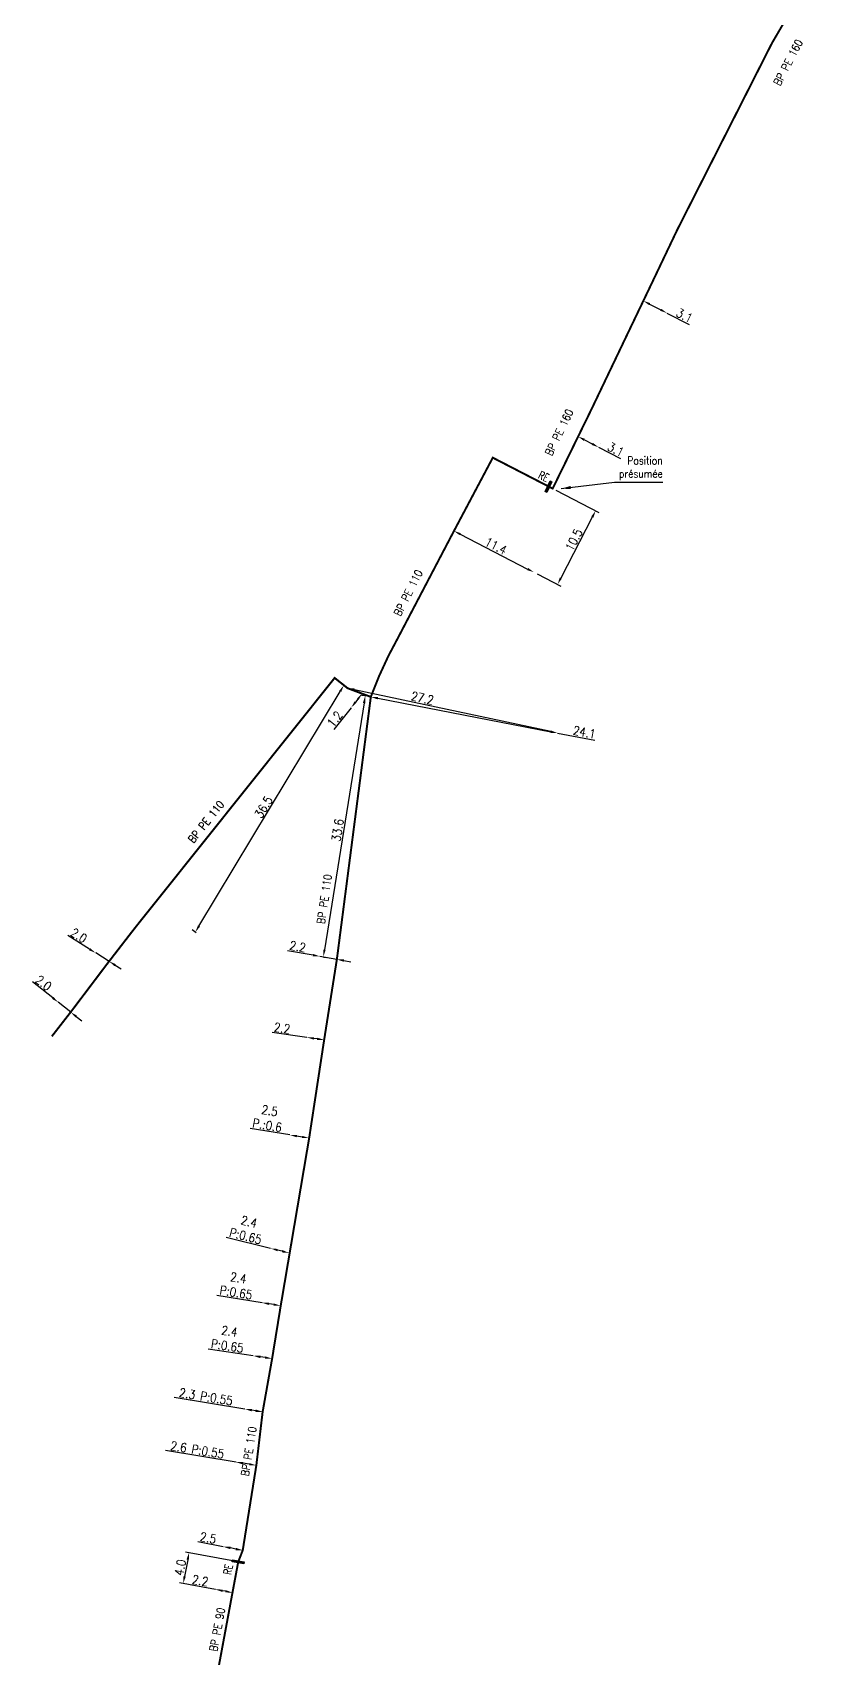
# Model space of a CAD drawing. Header units: millimetres. Extents: x 184998 to 186003, y 126995 to 128002.
# Drawn here: x 184997.6 to 185095.8, y 127292.2 to 127498 of the extents above; entities that cross this region are included whole.
import ezdxf
from ezdxf.enums import TextEntityAlignment as Align

# ---------------------------------------------------------------- set-up
doc = ezdxf.new("R2010")
doc.units = ezdxf.units.MM
doc.header["$PDMODE"] = 34
doc.linetypes.add('L_25_PE', pattern=[2000, 1000, 1000])
doc.layers.get('0').update_dxf_attribs({"linetype": 'CONTINUOUS'})
doc.layers.get('DEFPOINTS').update_dxf_attribs({"linetype": 'CONTINUOUS'})
doc.layers.add('L_150', color=1, linetype='CONTINUOUS')
doc.layers.add('L_340', color=7, linetype='CONTINUOUS')
doc.styles.add('G_ROMANS', font='ROMANS.SHX', dxfattribs={"width": 0.75})
doc.styles.get("Standard").update_dxf_attribs({"font": 'romans.shx', "width": 0.85})
doc.dimstyles.get("Standard").update_dxf_attribs({"dimtxt": 1.5, "dimasz": 1.2, "dimexe": 0.625, "dimexo": 0.625, "dimgap": 0.25, "dimtad": 1, "dimdec": 1, "dimzin": 0, "dimdsep": 46, "dimtxsty": 'Standard', "dimcen": -0.5, "dimadec": 0, "dimazin": 0, "dimtfac": 1, "dimtdec": 1, "dimtmove": 0, "dimatfit": 3, "dimfxl": 0, "dimtolj": 1, "dimtzin": 0, "dimarcsym": 0})

# ---------------------------------------------------------------- blocks, each defined once
blk = doc.blocks.new('*D628')
at = {"layer": 'DEFPOINTS', "color": 0, "linetype": 'Continuous', "ltscale": 0.5, "transparency": 16777216}
for p in [(185074.91, 127463.98), (185077.91, 127462.44), (185077.91, 127462.44)]:
    blk.add_point(p, dxfattribs=at)
at = {"layer": 'L_150', "color": 0, "linetype": 'Continuous', "lineweight": -2, "ltscale": 0.5, "transparency": 16777216}
for p, q in [((185075.71, 127463.57), (185077.11, 127462.85)), ((185077.91, 127462.44), (185080.72, 127460.98))]:
    blk.add_line(p, q, dxfattribs=at)
at = {"layer": 'L_150', "color": 0, "linetype": 'Continuous', "ltscale": 0.5, "transparency": 16777216}
for points in [[(185075.78, 127463.7), (185075.64, 127463.44), (185074.91, 127463.98)], [(185077.18, 127462.98), (185077.04, 127462.72), (185077.91, 127462.44)]]:
    blk.add_solid(points, dxfattribs=at)
at = {"layer": 'L_150', "color": 0, "linetype": 'Continuous', "ltscale": 0.5, "transparency": 16777216, "insert": (185080.13, 127462.13), "char_height": 1.125, "attachment_point": 5, "rotation": 332.6708}
blk.add_mtext('\\A1;3.1', dxfattribs=at)
blk = doc.blocks.new('*D629')
at = {"layer": 'DEFPOINTS', "color": 0, "linetype": 'Continuous', "ltscale": 0.5, "transparency": 16777216}
for p in [(185066.65, 127446.79), (185069.25, 127445.45), (185069.25, 127445.45)]:
    blk.add_point(p, dxfattribs=at)
at = {"layer": 'L_150', "color": 0, "linetype": 'Continuous', "lineweight": -2, "ltscale": 0.5, "transparency": 16777216}
for p, q in [((185067.45, 127446.38), (185068.45, 127445.87)), ((185069.25, 127445.45), (185072.02, 127444.02)), ((185069.46, 127445.87), (185069.46, 127445.87))]:
    blk.add_line(p, q, dxfattribs=at)
at = {"layer": 'L_150', "color": 0, "linetype": 'Continuous', "ltscale": 0.5, "transparency": 16777216}
for points in [[(185067.52, 127446.51), (185067.38, 127446.25), (185066.65, 127446.79)], [(185068.52, 127446), (185068.38, 127445.73), (185069.25, 127445.45)]]:
    blk.add_solid(points, dxfattribs=at)
at = {"layer": 'L_150', "color": 0, "linetype": 'Continuous', "ltscale": 0.5, "transparency": 16777216, "insert": (185071.43, 127445.17), "char_height": 1.125, "attachment_point": 5, "rotation": 332.6708}
blk.add_mtext('\\A1;3.1', dxfattribs=at)
blk = doc.blocks.new('*D630')
at = {"layer": 'DEFPOINTS', "color": 0, "linetype": 'Continuous', "ltscale": 0.5, "transparency": 16777216}
for p in [(185063.43, 127440.21), (185061.06, 127429.61), (185064.05, 127428.07)]:
    blk.add_point(p, dxfattribs=at)
at = {"layer": 'L_150', "color": 0, "linetype": 'Continuous', "lineweight": -2, "ltscale": 0.5, "transparency": 16777216}
for p, q in [((185063.84, 127439.99), (185069.28, 127437.18)), ((185068.45, 127436.6), (185064.46, 127428.87)), ((185061.48, 127429.4), (185064.46, 127427.85))]:
    blk.add_line(p, q, dxfattribs=at)
at = {"layer": 'L_150', "color": 0, "linetype": 'Continuous', "ltscale": 0.5, "transparency": 16777216}
for points in [[(185068.32, 127436.67), (185068.59, 127436.53), (185068.87, 127437.4)], [(185064.33, 127428.94), (185064.59, 127428.8), (185064.05, 127428.07)]]:
    blk.add_solid(points, dxfattribs=at)
at = {"layer": 'L_150', "color": 0, "linetype": 'Continuous', "ltscale": 0.5, "transparency": 16777216, "insert": (185066.12, 127433.72), "char_height": 1.125, "attachment_point": 5, "rotation": 62.6708}
blk.add_mtext('\\A1;10.5', dxfattribs=at)
blk = doc.blocks.new('*D631')
at = {"layer": 'DEFPOINTS', "color": 0, "linetype": 'Continuous', "ltscale": 0.5, "transparency": 16777216}
for p in [(185033.96, 127380.97), (185033.96, 127380.97), (185036.1, 127380.59)]:
    blk.add_point(p, dxfattribs=at)
at = {"layer": 'L_150', "color": 0, "linetype": 'Continuous', "lineweight": -2, "ltscale": 0.5, "transparency": 16777216}
for p, q in [((185033.08, 127381.12), (185029.85, 127381.69)), ((185036.1, 127380.59), (185033.96, 127380.97)), ((185036.99, 127380.43), (185037.87, 127380.28))]:
    blk.add_line(p, q, dxfattribs=at)
at = {"layer": 'L_150', "color": 0, "linetype": 'Continuous', "ltscale": 0.5, "transparency": 16777216}
for points in [[(185033.1, 127381.27), (185033.05, 127380.98), (185033.96, 127380.97)], [(185037.01, 127380.58), (185036.96, 127380.29), (185036.1, 127380.59)]]:
    blk.add_solid(points, dxfattribs=at)
at = {"layer": 'L_150', "color": 0, "linetype": 'Continuous', "ltscale": 0.5, "transparency": 16777216, "insert": (185031.15, 127382.22), "char_height": 1.125, "attachment_point": 5, "rotation": 350.0121}
blk.add_mtext('\\A1;2.2', dxfattribs=at)
blk = doc.blocks.new('L_340_21')
at = {"linetype": 'Continuous'}
blk.add_hatch(color=0, dxfattribs=at).paths.add_polyline_path([(0.125, 0.75), (-0.125, 0.75), (-0.125, -0.75), (0.125, -0.75)])
at = {"color": 0, "linetype": 'Continuous'}
blk.add_lwpolyline([(-0.125, 0.75), (0.125, 0.75), (0.125, -0.75), (-0.125, -0.75)], close=True, dxfattribs=at)
at = {"color": 0, "linetype": 'Continuous', "width": 0.75}
for tag, height, flags, p in [('RE', 1, 8, (0, 2)), ('DEF_LEG', 1.2, 3, (0, -5)), ('DEF_COUP', 1.2, 3, (0, -7.5)), ('DEF_TYPE', 1.2, 3, (0, -10))]:
    blk.add_attdef(tag, text='', height=height, dxfattribs=dict(at, flags=flags)).set_placement(p, align=Align.MIDDLE)
blk = doc.blocks.new('*D632')
at = {"layer": 'DEFPOINTS', "color": 0, "linetype": 'Continuous', "ltscale": 0.5, "transparency": 16777216}
for p in [(185050.93, 127434.84), (185061.06, 127429.61), (185061.06, 127429.61)]:
    blk.add_point(p, dxfattribs=at)
at = {"layer": 'L_150', "color": 0, "linetype": 'Continuous', "lineweight": -2, "ltscale": 0.5, "transparency": 16777216}
blk.add_line((185051.73, 127434.43), (185060.26, 127430.02), dxfattribs=at)
at = {"layer": 'L_150', "color": 0, "linetype": 'Continuous', "ltscale": 0.5, "transparency": 16777216}
for points in [[(185051.8, 127434.56), (185051.66, 127434.3), (185050.93, 127434.84)], [(185060.33, 127430.16), (185060.19, 127429.89), (185061.06, 127429.61)]]:
    blk.add_solid(points, dxfattribs=at)
at = {"layer": 'L_150', "color": 0, "linetype": 'Continuous', "ltscale": 0.5, "transparency": 16777216, "insert": (185056.24, 127432.94), "char_height": 1.125, "attachment_point": 5, "rotation": 332.6713}
blk.add_mtext('\\A1;11.4', dxfattribs=at)
blk = doc.blocks.new('*D633')
at = {"layer": 'DEFPOINTS', "color": 0, "linetype": 'Continuous', "ltscale": 0.5, "transparency": 16777216}
for p in [(185032.31, 127370.7), (185032.31, 127370.7), (185034.49, 127370.4)]:
    blk.add_point(p, dxfattribs=at)
at = {"layer": 'L_150', "color": 0, "linetype": 'Continuous', "lineweight": -2, "ltscale": 0.5, "transparency": 16777216}
for p, q in [((185032.31, 127370.7), (185027.89, 127371.31)), ((185032.38, 127371.17), (185032.38, 127371.17)), ((185033.6, 127370.53), (185033.2, 127370.58)), ((185034.56, 127370.87), (185034.56, 127370.87))]:
    blk.add_line(p, q, dxfattribs=at)
at = {"layer": 'L_150', "color": 0, "linetype": 'Continuous', "ltscale": 0.5, "transparency": 16777216}
for points in [[(185033.23, 127370.73), (185033.18, 127370.43), (185032.31, 127370.7)], [(185033.62, 127370.67), (185033.58, 127370.38), (185034.49, 127370.4)]]:
    blk.add_solid(points, dxfattribs=at)
at = {"layer": 'L_150', "color": 0, "linetype": 'Continuous', "ltscale": 0.5, "transparency": 16777216, "insert": (185029.17, 127371.89), "char_height": 1.125, "attachment_point": 5, "rotation": 352.2001}
blk.add_mtext('\\A1;2.2', dxfattribs=at)
blk = doc.blocks.new('*D634')
at = {"layer": 'DEFPOINTS', "color": 0, "linetype": 'Continuous', "ltscale": 0.5, "transparency": 16777216}
for p in [(185025.52, 127330.38), (185025.52, 127330.38), (185027.9, 127330.03)]:
    blk.add_point(p, dxfattribs=at)
at = {"layer": 'L_150', "color": 0, "linetype": 'Continuous', "lineweight": -2, "ltscale": 0.5, "transparency": 16777216}
for p, q in [((185025.52, 127330.38), (185019.8, 127331.24)), ((185027.01, 127330.16), (185026.41, 127330.25))]:
    blk.add_line(p, q, dxfattribs=at)
at = {"layer": 'L_150', "color": 0, "linetype": 'Continuous', "ltscale": 0.5, "transparency": 16777216}
for points in [[(185026.44, 127330.4), (185026.39, 127330.1), (185025.52, 127330.38)], [(185027.03, 127330.31), (185026.98, 127330.01), (185027.9, 127330.03)]]:
    blk.add_solid(points, dxfattribs=at)
at = {"layer": 'L_150', "color": 0, "linetype": 'Continuous', "ltscale": 0.5, "transparency": 16777216, "insert": (185022.36, 127332.57), "char_height": 1.125, "attachment_point": 5, "rotation": 351.4562}
blk.add_mtext('\\A1;2.4\\PP:0.65', dxfattribs=at)
blk = doc.blocks.new('*D635')
at = {"layer": 'DEFPOINTS', "color": 0, "linetype": 'Continuous', "ltscale": 0.5, "transparency": 16777216}
for p in [(185024.43, 127323.65), (185024.43, 127323.65), (185026.7, 127323.29)]:
    blk.add_point(p, dxfattribs=at)
at = {"layer": 'L_150', "color": 0, "linetype": 'Continuous', "lineweight": -2, "ltscale": 0.5, "transparency": 16777216}
for p, q in [((185024.43, 127323.65), (185015.49, 127325.11)), ((185025.81, 127323.43), (185025.32, 127323.51))]:
    blk.add_line(p, q, dxfattribs=at)
at = {"layer": 'L_150', "color": 0, "linetype": 'Continuous', "ltscale": 0.5, "transparency": 16777216}
for points in [[(185025.34, 127323.66), (185025.29, 127323.36), (185024.43, 127323.65)], [(185025.84, 127323.58), (185025.79, 127323.28), (185026.7, 127323.29)]]:
    blk.add_solid(points, dxfattribs=at)
at = {"layer": 'L_150', "color": 0, "linetype": 'Continuous', "ltscale": 0.5, "transparency": 16777216, "insert": (185019.52, 127325.21), "char_height": 1.125, "attachment_point": 5, "rotation": 350.7674}
blk.add_mtext('\\A1;2.3 P:0.55', dxfattribs=at)
blk = doc.blocks.new('*D636')
at = {"layer": 'DEFPOINTS', "color": 0, "linetype": 'Continuous', "ltscale": 0.5, "transparency": 16777216}
for p in [(185026.62, 127337.11), (185026.62, 127337.11), (185028.99, 127336.73)]:
    blk.add_point(p, dxfattribs=at)
at = {"layer": 'L_150', "color": 0, "linetype": 'Continuous', "lineweight": -2, "ltscale": 0.5, "transparency": 16777216}
for p, q in [((185026.62, 127337.11), (185020.91, 127338.04)), ((185028.1, 127336.87), (185027.51, 127336.97))]:
    blk.add_line(p, q, dxfattribs=at)
at = {"layer": 'L_150', "color": 0, "linetype": 'Continuous', "ltscale": 0.5, "transparency": 16777216}
for points in [[(185027.53, 127337.12), (185027.48, 127336.82), (185026.62, 127337.11)], [(185028.12, 127337.02), (185028.07, 127336.73), (185028.99, 127336.73)]]:
    blk.add_solid(points, dxfattribs=at)
at = {"layer": 'L_150', "color": 0, "linetype": 'Continuous', "ltscale": 0.5, "transparency": 16777216, "insert": (185023.48, 127339.33), "char_height": 1.125, "attachment_point": 5, "rotation": 350.7674}
blk.add_mtext('\\A1;2.4\\PP:0.65', dxfattribs=at)
blk = doc.blocks.new('*D637')
at = {"layer": 'DEFPOINTS', "color": 0, "linetype": 'Continuous', "ltscale": 0.5, "transparency": 16777216}
for p in [(185023.34, 127316.92), (185023.34, 127316.92), (185025.9, 127316.51)]:
    blk.add_point(p, dxfattribs=at)
at = {"layer": 'L_150', "color": 0, "linetype": 'Continuous', "lineweight": -2, "ltscale": 0.5, "transparency": 16777216}
for p, q in [((185023.34, 127316.92), (185014.39, 127318.38)), ((185025.01, 127316.65), (185024.22, 127316.78))]:
    blk.add_line(p, q, dxfattribs=at)
at = {"layer": 'L_150', "color": 0, "linetype": 'Continuous', "ltscale": 0.5, "transparency": 16777216}
for points in [[(185024.25, 127316.93), (185024.2, 127316.63), (185023.34, 127316.92)], [(185025.04, 127316.8), (185024.99, 127316.5), (185025.9, 127316.51)]]:
    blk.add_solid(points, dxfattribs=at)
at = {"layer": 'L_150', "color": 0, "linetype": 'Continuous', "ltscale": 0.5, "transparency": 16777216, "insert": (185018.43, 127318.48), "char_height": 1.125, "attachment_point": 5, "rotation": 350.7674}
blk.add_mtext('\\A1;2.6 P:0.55', dxfattribs=at)
blk = doc.blocks.new('*D638')
at = {"layer": 'DEFPOINTS', "color": 0, "linetype": 'Continuous', "ltscale": 0.5, "transparency": 16777216}
for p in [(185021.72, 127306.21), (185021.72, 127306.21), (185024.18, 127305.76)]:
    blk.add_point(p, dxfattribs=at)
at = {"layer": 'L_150', "color": 0, "linetype": 'Continuous', "lineweight": -2, "ltscale": 0.5, "transparency": 16777216}
for p, q in [((185021.72, 127306.21), (185018.5, 127306.81)), ((185023.29, 127305.92), (185022.61, 127306.05))]:
    blk.add_line(p, q, dxfattribs=at)
at = {"layer": 'L_150', "color": 0, "linetype": 'Continuous', "ltscale": 0.5, "transparency": 16777216}
for points in [[(185022.63, 127306.2), (185022.58, 127305.9), (185021.72, 127306.21)], [(185023.32, 127306.07), (185023.27, 127305.77), (185024.18, 127305.76)]]:
    blk.add_solid(points, dxfattribs=at)
at = {"layer": 'L_150', "color": 0, "linetype": 'Continuous', "ltscale": 0.5, "transparency": 16777216, "insert": (185019.8, 127307.33), "char_height": 1.125, "attachment_point": 5, "rotation": 349.5155}
blk.add_mtext('\\A1;2.5', dxfattribs=at)
blk = doc.blocks.new('*D640')
at = {"layer": 'DEFPOINTS', "color": 0, "linetype": 'Continuous', "ltscale": 0.5, "transparency": 16777216}
for p in [(185020.72, 127300.8), (185020.72, 127300.8), (185022.88, 127300.4)]:
    blk.add_point(p, dxfattribs=at)
at = {"layer": 'L_150', "color": 0, "linetype": 'Continuous', "lineweight": -2, "ltscale": 0.5, "transparency": 16777216}
for p, q in [((185020.72, 127300.8), (185017.5, 127301.4)), ((185022, 127300.57), (185021.61, 127300.64))]:
    blk.add_line(p, q, dxfattribs=at)
at = {"layer": 'L_150', "color": 0, "linetype": 'Continuous', "ltscale": 0.5, "transparency": 16777216}
for points in [[(185021.63, 127300.79), (185021.58, 127300.49), (185020.72, 127300.8)], [(185022.03, 127300.71), (185021.97, 127300.42), (185022.88, 127300.4)]]:
    blk.add_solid(points, dxfattribs=at)
at = {"layer": 'L_150', "color": 0, "linetype": 'Continuous', "ltscale": 0.5, "transparency": 16777216, "insert": (185018.8, 127301.92), "char_height": 1.125, "attachment_point": 5, "rotation": 349.5155}
blk.add_mtext('\\A1;2.2', dxfattribs=at)
blk = doc.blocks.new('*D641')
at = {"layer": 'DEFPOINTS', "color": 0, "linetype": 'Continuous', "transparency": 16777216}
for p in [(185023.61, 127304.3), (185016.65, 127301.56), (185020.72, 127300.8)]:
    blk.add_point(p, dxfattribs=at)
at = {"layer": 'L_340', "color": 0, "linetype": 'Continuous', "lineweight": -2, "transparency": 16777216}
for p, q in [((185023.15, 127304.38), (185016.91, 127305.54)), ((185017.21, 127304.57), (185016.81, 127302.44)), ((185020.26, 127300.89), (185016.19, 127301.64))]:
    blk.add_line(p, q, dxfattribs=at)
at = {"layer": 'L_340', "color": 0, "linetype": 'Continuous', "transparency": 16777216}
for points in [[(185017.06, 127304.59), (185017.35, 127304.54), (185017.37, 127305.45)], [(185016.66, 127302.47), (185016.96, 127302.42), (185016.65, 127301.56)]]:
    blk.add_solid(points, dxfattribs=at)
at = {"layer": 'L_340', "color": 0, "linetype": 'Continuous', "transparency": 16777216, "insert": (185016.26, 127303.58), "char_height": 1.125, "attachment_point": 5, "rotation": 79.5155}
blk.add_mtext('\\A1;4.0', dxfattribs=at)
blk = doc.blocks.new('*D645')
at = {"layer": 'DEFPOINTS', "color": 0, "linetype": 'Continuous', "ltscale": 0.5, "transparency": 16777216}
for p in [(185030.13, 127358.36), (185030.13, 127358.36), (185032.59, 127357.95)]:
    blk.add_point(p, dxfattribs=at)
at = {"layer": 'L_150', "color": 0, "linetype": 'Continuous', "lineweight": -2, "ltscale": 0.5, "transparency": 16777216}
for p, q in [((185030.13, 127358.36), (185025.1, 127359.19)), ((185031.7, 127358.09), (185031.01, 127358.21))]:
    blk.add_line(p, q, dxfattribs=at)
at = {"layer": 'L_150', "color": 0, "linetype": 'Continuous', "ltscale": 0.5, "transparency": 16777216}
for points in [[(185031.04, 127358.36), (185030.99, 127358.06), (185030.13, 127358.36)], [(185031.73, 127358.24), (185031.68, 127357.95), (185032.59, 127357.95)]]:
    blk.add_solid(points, dxfattribs=at)
at = {"layer": 'L_150', "color": 0, "linetype": 'Continuous', "ltscale": 0.5, "transparency": 16777216, "insert": (185027.44, 127360.51), "char_height": 1.125, "attachment_point": 5, "rotation": 350.5799}
blk.add_mtext('\\A1;2.5\\PP.:0.6', dxfattribs=at)
blk = doc.blocks.new('*D646')
at = {"layer": 'DEFPOINTS', "color": 0, "linetype": 'Continuous', "ltscale": 0.5, "transparency": 16777216}
for p in [(185027.71, 127343.99), (185027.71, 127343.99), (185030.04, 127343.41)]:
    blk.add_point(p, dxfattribs=at)
at = {"layer": 'L_150', "color": 0, "linetype": 'Continuous', "lineweight": -2, "ltscale": 0.5, "transparency": 16777216}
for p, q in [((185027.71, 127343.99), (185022.1, 127345.38)), ((185029.17, 127343.63), (185028.59, 127343.77))]:
    blk.add_line(p, q, dxfattribs=at)
at = {"layer": 'L_150', "color": 0, "linetype": 'Continuous', "ltscale": 0.5, "transparency": 16777216}
for points in [[(185028.62, 127343.92), (185028.55, 127343.63), (185027.71, 127343.99)], [(185029.21, 127343.78), (185029.13, 127343.48), (185030.04, 127343.41)]]:
    blk.add_solid(points, dxfattribs=at)
at = {"layer": 'L_150', "color": 0, "linetype": 'Continuous', "ltscale": 0.5, "transparency": 16777216, "insert": (185024.76, 127346.46), "char_height": 1.125, "attachment_point": 5, "rotation": 346.13}
blk.add_mtext('\\A1;2.4\\PP:0.65', dxfattribs=at)
blk = doc.blocks.new('*D1264')
at = {"layer": 'DEFPOINTS', "color": 0, "linetype": 'Continuous', "ltscale": 0.5, "transparency": 16777216}
for p in [(185036.99, 127415.3), (185037.46, 127414.93), (185018.64, 127383.66)]:
    blk.add_point(p, dxfattribs=at)
at = {"layer": 'L_150', "color": 0, "linetype": 'Continuous', "lineweight": -2, "ltscale": 0.5, "transparency": 16777216}
for p, q in [((185018.63, 127384.8), (185036.52, 127414.53)), ((185037.09, 127415.22), (185036.61, 127415.59)), ((185018.26, 127383.95), (185017.79, 127384.32))]:
    blk.add_line(p, q, dxfattribs=at)
at = {"layer": 'L_150', "color": 0, "linetype": 'Continuous', "ltscale": 0.5, "transparency": 16777216}
for points in [[(185036.39, 127414.6), (185036.65, 127414.45), (185036.99, 127415.3)], [(185018.5, 127384.87), (185018.76, 127384.72), (185018.16, 127384.03)]]:
    blk.add_solid(points, dxfattribs=at)
at = {"layer": 'L_150', "color": 0, "linetype": 'Continuous', "ltscale": 0.5, "transparency": 16777216, "insert": (185026.82, 127399.87), "char_height": 1.125, "attachment_point": 5, "rotation": 58.9542}
blk.add_mtext('\\A1;36.5', dxfattribs=at)
blk = doc.blocks.new('*D1263')
at = {"layer": 'DEFPOINTS', "color": 0, "linetype": 'Continuous', "ltscale": 0.5, "transparency": 16777216}
for p in [(185037.46, 127414.93), (185037.46, 127414.93), (185064.06, 127409.24)]:
    blk.add_point(p, dxfattribs=at)
at = {"layer": 'L_150', "color": 0, "linetype": 'Continuous', "lineweight": -2, "ltscale": 0.5, "transparency": 16777216}
blk.add_line((185063.18, 127409.43), (185038.34, 127414.74), dxfattribs=at)
at = {"layer": 'L_150', "color": 0, "linetype": 'Continuous', "ltscale": 0.5, "transparency": 16777216}
for points in [[(185038.37, 127414.89), (185038.31, 127414.59), (185037.46, 127414.93)], [(185063.21, 127409.58), (185063.15, 127409.28), (185064.06, 127409.24)]]:
    blk.add_solid(points, dxfattribs=at)
at = {"layer": 'L_150', "color": 0, "linetype": 'Continuous', "ltscale": 0.5, "transparency": 16777216, "insert": (185046.94, 127413.67), "char_height": 1.125, "attachment_point": 5, "rotation": 347.937}
blk.add_mtext('\\A1;27.2', dxfattribs=at)
blk = doc.blocks.new('*D1265')
at = {"layer": 'DEFPOINTS', "color": 0, "linetype": 'Continuous', "ltscale": 0.5, "transparency": 16777216}
for p in [(185040.4, 127413.83), (185033.96, 127380.97), (185034.38, 127380.9)]:
    blk.add_point(p, dxfattribs=at)
at = {"layer": 'L_150', "color": 0, "linetype": 'Continuous', "lineweight": -2, "ltscale": 0.5, "transparency": 16777216}
for p, q in [((185039.55, 127413.06), (185034.52, 127381.79)), ((185039.94, 127413.91), (185039.23, 127414.02)), ((185034.42, 127380.89), (185034.84, 127380.83))]:
    blk.add_line(p, q, dxfattribs=at)
at = {"layer": 'L_150', "color": 0, "linetype": 'Continuous', "ltscale": 0.5, "transparency": 16777216}
for points in [[(185039.4, 127413.08), (185039.7, 127413.03), (185039.69, 127413.95)], [(185034.38, 127381.81), (185034.67, 127381.76), (185034.38, 127380.9)]]:
    blk.add_solid(points, dxfattribs=at)
at = {"layer": 'L_150', "color": 0, "linetype": 'Continuous', "ltscale": 0.5, "transparency": 16777216, "insert": (185036.2, 127396.95), "char_height": 1.125, "attachment_point": 5, "rotation": 80.8733}
blk.add_mtext('\\A1;33.6', dxfattribs=at)
blk = doc.blocks.new('*D1266')
at = {"layer": 'DEFPOINTS', "color": 0, "linetype": 'Continuous', "ltscale": 0.5, "transparency": 16777216}
for p in [(185040.4, 127413.83), (185064.06, 127409.24), (185064.06, 127409.24)]:
    blk.add_point(p, dxfattribs=at)
at = {"layer": 'L_150', "color": 0, "linetype": 'Continuous', "lineweight": -2, "ltscale": 0.5, "transparency": 16777216}
for p, q in [((185041.28, 127413.66), (185063.18, 127409.41)), ((185064.06, 127409.24), (185068.79, 127408.33))]:
    blk.add_line(p, q, dxfattribs=at)
at = {"layer": 'L_150', "color": 0, "linetype": 'Continuous', "ltscale": 0.5, "transparency": 16777216}
for points in [[(185041.31, 127413.81), (185041.26, 127413.51), (185040.4, 127413.83)], [(185063.2, 127409.56), (185063.15, 127409.27), (185064.06, 127409.24)]]:
    blk.add_solid(points, dxfattribs=at)
at = {"layer": 'L_150', "color": 0, "linetype": 'Continuous', "ltscale": 0.5, "transparency": 16777216, "insert": (185067.45, 127409.35), "char_height": 1.125, "attachment_point": 5, "rotation": 349.0204}
blk.add_mtext('\\A1;24.1', dxfattribs=at)
blk = doc.blocks.new('*D1461')
at = {"layer": 'DEFPOINTS', "color": 0, "linetype": 'Continuous', "transparency": 16777216}
for p in [(185000.82, 127375.15), (185000.82, 127375.15), (185002.39, 127373.91)]:
    blk.add_point(p, dxfattribs=at)
at = {"layer": 'L_150', "color": 0, "linetype": 'Continuous', "lineweight": -2, "transparency": 16777216}
for p, q in [((185000.12, 127375.71), (184997.55, 127377.75)), ((185002.39, 127373.91), (185000.82, 127375.15)), ((185003.09, 127373.35), (185003.8, 127372.79))]:
    blk.add_line(p, q, dxfattribs=at)
at = {"layer": 'L_150', "color": 0, "linetype": 'Continuous', "transparency": 16777216}
for points in [[(185000.21, 127375.83), (185000.02, 127375.59), (185000.82, 127375.15)], [(185003.19, 127373.46), (185003, 127373.23), (185002.39, 127373.91)]]:
    blk.add_solid(points, dxfattribs=at)
at = {"layer": 'L_150', "color": 0, "linetype": 'Continuous', "transparency": 16777216, "insert": (184998.95, 127377.6), "char_height": 1.125, "attachment_point": 5, "rotation": 321.4976}
blk.add_mtext('\\A1;2.0', dxfattribs=at)
blk = doc.blocks.new('*D1462')
at = {"layer": 'DEFPOINTS', "color": 0, "linetype": 'Continuous', "transparency": 16777216}
for p in [(185005.56, 127381.4), (185005.56, 127381.4), (185007.25, 127380.34)]:
    blk.add_point(p, dxfattribs=at)
at = {"layer": 'L_150', "color": 0, "linetype": 'Continuous', "lineweight": -2, "transparency": 16777216}
for p, q in [((185004.79, 127381.87), (185002.01, 127383.61)), ((185007.25, 127380.34), (185005.56, 127381.4)), ((185008.02, 127379.86), (185008.78, 127379.38))]:
    blk.add_line(p, q, dxfattribs=at)
at = {"layer": 'L_150', "color": 0, "linetype": 'Continuous', "transparency": 16777216}
for points in [[(185004.87, 127382), (185004.71, 127381.74), (185005.56, 127381.4)], [(185008.1, 127379.99), (185007.94, 127379.73), (185007.25, 127380.34)]]:
    blk.add_solid(points, dxfattribs=at)
at = {"layer": 'L_150', "color": 0, "linetype": 'Continuous', "transparency": 16777216, "insert": (185003.42, 127383.61), "char_height": 1.125, "attachment_point": 5, "rotation": 328.0417}
blk.add_mtext('\\A1;2.0', dxfattribs=at)
blk = doc.blocks.new('*D1463')
at = {"layer": 'DEFPOINTS', "color": 0, "linetype": 'Continuous', "transparency": 16777216}
for p in [(185039.3, 127414.24), (185037.91, 127412.46), (185037.91, 127412.46)]:
    blk.add_point(p, dxfattribs=at)
at = {"layer": 'L_150', "color": 0, "linetype": 'Continuous', "lineweight": -2, "transparency": 16777216}
for p, q in [((185037.91, 127412.46), (185035.73, 127409.68)), ((185038.28, 127412.17), (185038.28, 127412.17)), ((185038.75, 127413.53), (185038.46, 127413.17))]:
    blk.add_line(p, q, dxfattribs=at)
at = {"layer": 'L_150', "color": 0, "linetype": 'Continuous', "transparency": 16777216}
for points in [[(185038.63, 127413.63), (185038.86, 127413.44), (185039.3, 127414.24)], [(185038.34, 127413.26), (185038.58, 127413.08), (185037.91, 127412.46)]]:
    blk.add_solid(points, dxfattribs=at)
at = {"layer": 'L_150', "color": 0, "linetype": 'Continuous', "transparency": 16777216, "insert": (185035.83, 127411.02), "char_height": 1.125, "attachment_point": 5, "rotation": 52.0281}
blk.add_mtext('\\A1;1.2', dxfattribs=at)

msp = doc.modelspace()

# ---------------------------------------------------------------- linework, layer by layer
at = {"layer": 'L_150', "linetype": 'L_25_PE', "ltscale": 0.5, "const_width": 0.25}
msp.add_lwpolyline([(185018.8, 127278.45), (185022.88, 127300.4), (185023.61, 127304.3), (185024.18, 127305.76), (185025.9, 127316.51), (185026.7, 127323.29), (185027.9, 127330.03), (185028.99, 127336.73), (185032.59, 127357.95), (185034.49, 127370.4), (185036.1, 127380.59), (185040.4, 127413.83, -0.040115), (185043.94, 127421.5), (185050.93, 127434.84), (185055.85, 127444.12), (185063.43, 127440.21), (185068.36, 127450.28), (185072.69, 127459.34), (185075.83, 127465.89), (185079.21, 127472.98), (185091.2, 127496.61), (185091.2, 127496.61), (185095.71, 127504.34)], format="xyb", dxfattribs=at)
at = {"layer": 'L_150', "linetype": 'L_25_PE', "flags": 128}
msp.add_lwpolyline([(185000, 127370.84, 0.25, 0.25, 0), (185002.39, 127373.91, 0.25, 0.25, 0), (185007.25, 127380.34, 0.25, 0.25, 0), (185007.55, 127380.72, 0.25, 0.25, 0), (185007.7, 127380.92, 0.25, 0.25, 0), (185007.85, 127381.12, 0.25, 0.25, 0), (185008.01, 127381.31, 0.25, 0.25, 0), (185008.16, 127381.51, 0.25, 0.25, 0), (185008.31, 127381.71, 0.25, 0.25, 0), (185008.46, 127381.9, 0.25, 0.25, 0), (185008.61, 127382.1, 0.25, 0.25, 0), (185008.77, 127382.3, 0.25, 0.25, 0), (185008.92, 127382.49, 0.25, 0.25, 0), (185009.07, 127382.69, 0.25, 0.25, 0), (185009.22, 127382.89, 0.25, 0.25, 0), (185009.37, 127383.08, 0.25, 0.25, 0), (185009.53, 127383.28, 0.25, 0.25, 0), (185009.68, 127383.48, 0.25, 0.25, 0), (185009.83, 127383.67, 0.25, 0.25, 0), (185009.98, 127383.87, 0.25, 0.25, 0), (185010.14, 127384.07, 0.25, 0.25, 0), (185010.29, 127384.26, 0.25, 0.25, 0), (185010.44, 127384.46, 0.25, 0.25, 0), (185035.82, 127416.23, 0.25, 0.25, 0), (185037.46, 127414.93, 0.25, 0.25, 0), (185039.3, 127414.24, 0.25, 0.25, 0), (185040.4, 127413.83, 0, 0, 0)], format="xyseb", dxfattribs=at)

# ---------------------------------------------------------------- block references
at = {"layer": 'L_340'}
ref = msp.add_blockref('L_340_21', (185062.9, 127440.46), dxfattribs=dict(at, rotation=334.3240405848815))
ref.add_attrib('RE', 'RE', dxfattribs={"layer": '0', "color": 0, "linetype": 'Continuous', "height": 1, "rotation": 334.324, "style": 'G_ROMANS', "width": 0.75, "flags": 8}).set_placement((185062.31, 127441.76), align=Align.MIDDLE)
ref = msp.add_blockref('L_340_21', (185023.61, 127304.3), dxfattribs=dict(at, rotation=79.46708482300471))
ref.add_attrib('RE', 'RE', dxfattribs={"layer": '0', "color": 0, "linetype": 'Continuous', "height": 1, "rotation": 79.4671, "style": 'G_ROMANS', "width": 0.75, "flags": 8}).set_placement((185022.33, 127303.33), align=Align.MIDDLE)

# ---------------------------------------------------------------- texts
at = {"layer": 'L_150', "linetype": 'L_25_PE', "width": 0.85}
for s, rotation, p in [('BP PE 160', 62.5801, (185093.25, 127494.17)), ('BP PE 160', 63.9824, (185064.25, 127447.33)), ('BP PE 110', 63.0609, (185045.14, 127427)), ('BP PE 110', 51.3812, (185019.54, 127398.01)), ('BP PE 110', 81.5978, (185034.52, 127388.23)), ('BP PE 110', 80.8993, (185024.94, 127318.29)), ('BP PE 90', 79.4671, (185020.95, 127295.72))]:
    msp.add_text(s, height=1, rotation=rotation, dxfattribs=at).set_placement(p, align=Align.MIDDLE)
at = {"layer": 'L_340', "linetype": 'Continuous', "insert": (185077.37, 127442.76), "char_height": 1, "attachment_point": 6}
msp.add_mtext('Position\\Pprésumée', dxfattribs=at)

# ---------------------------------------------------------------- dimensions: what is measured, and where the dimension line sits
at = {"layer": 'L_150', "linetype": 'Continuous', "ltscale": 0.5}
for base, p1, p2, angle, text, picture, middle in [((185077.91, 127462.44), (185074.91, 127463.98), (185077.91, 127462.44), 152.6708, '3.1', '*D628', (185079.79, 127461.47)), ((185069.25, 127445.45), (185066.65, 127446.79), (185069.25, 127445.45), 152.6708, '3.1', '*D629', (185071.08, 127444.5)), ((185034.38, 127380.9), (185040.4, 127413.83), (185033.96, 127380.97), 80.8733, '33.6', '*D1265', (185036.94, 127396.84)), ((185030.13, 127358.36), (185032.59, 127357.95), (185030.13, 127358.36), 350.5799, '<>\\PP.:0.6', '*D645', (185027.17, 127358.85)), ((185027.71, 127343.99), (185030.04, 127343.41), (185027.71, 127343.99), 346.13, '<>\\PP:0.65', '*D646', (185024.36, 127344.82)), ((185026.62, 127337.11), (185028.99, 127336.73), (185026.62, 127337.11), 350.7674, '<>\\PP:0.65', '*D636', (185023.21, 127337.67)), ((185025.52, 127330.38), (185027.9, 127330.03), (185025.52, 127330.38), 351.4562, '<>\\PP:0.65', '*D634', (185022.11, 127330.9)), ((185024.43, 127323.65), (185026.7, 127323.29), (185024.43, 127323.65), 350.7674, '<> P:0.55', '*D635', (185019.4, 127324.47)), ((185023.34, 127316.92), (185025.9, 127316.51), (185023.34, 127316.92), 350.7674, '<> P:0.55', '*D637', (185018.31, 127317.74))]:
    dim = msp.add_linear_dim(base=base, p1=p1, p2=p2, angle=angle, text=text, dimstyle='Standard', override={"dimscale": 0.75}, dxfattribs=at)
    dim.commit()
    dim.dimension.update_dxf_attribs({"geometry": picture, "text_midpoint": middle, "dimtype": 160})
for base, p1, p2, angle, picture, middle, dimtype in [((185064.05, 127428.07), (185063.43, 127440.21), (185061.06, 127429.61), 62.6708, '*D630', (185066.79, 127433.38), 160), ((185061.06, 127429.61), (185050.93, 127434.84), (185061.06, 127429.61), 152.6713, '*D632', (185055.9, 127432.28), 160), ((185036.99, 127415.3), (185018.64, 127383.66), (185037.46, 127414.93), 58.9542, '*D1264', (185027.47, 127399.48), 161), ((185037.46, 127414.93), (185064.06, 127409.24), (185037.46, 127414.93), 167.937, '*D1263', (185046.78, 127412.94), 161), ((185064.06, 127409.24), (185040.4, 127413.83), (185064.06, 127409.24), 169.0204, '*D1266', (185067.31, 127408.61), 160), ((185033.96, 127380.97), (185036.1, 127380.59), (185033.96, 127380.97), 350.0121, '*D631', (185031.02, 127381.49), 160), ((185032.31, 127370.7), (185034.49, 127370.4), (185032.31, 127370.7), 352.2001, '*D633', (185029.06, 127371.15), 160), ((185021.72, 127306.21), (185024.18, 127305.76), (185021.72, 127306.21), 349.5155, '*D638', (185019.67, 127306.59), 160), ((185020.72, 127300.8), (185022.88, 127300.4), (185020.72, 127300.8), 349.5155, '*D640', (185018.67, 127301.18), 160)]:
    dim = msp.add_linear_dim(base=base, p1=p1, p2=p2, angle=angle, dimstyle='Standard', override={"dimscale": 0.75}, dxfattribs=at)
    dim.commit()
    dim.dimension.update_dxf_attribs({"geometry": picture, "text_midpoint": middle, "dimtype": dimtype})
at = {"layer": 'L_150', "linetype": 'Continuous'}
dim = msp.add_linear_dim(base=(185037.91, 127412.46), p1=(185039.3, 127414.24), p2=(185037.91, 127412.46), angle=52.0281, text='1.2', dimstyle='Standard', override={"dimscale": 0.75}, dxfattribs=at)
dim.commit()
dim.dimension.update_dxf_attribs({"geometry": '*D1463', "text_midpoint": (185036.42, 127410.56), "dimtype": 160})
for base, p1, p2, angle, picture, middle in [((185005.56, 127381.4), (185007.25, 127380.34), (185005.56, 127381.4), 328.0417, '*D1462', (185003.02, 127382.98)), ((185000.82, 127375.15), (185002.39, 127373.91), (185000.82, 127375.15), 321.4976, '*D1461', (184998.48, 127377.01))]:
    dim = msp.add_linear_dim(base=base, p1=p1, p2=p2, angle=angle, dimstyle='Standard', override={"dimscale": 0.75}, dxfattribs=at)
    dim.commit()
    dim.dimension.update_dxf_attribs({"geometry": picture, "text_midpoint": middle, "dimtype": 160})
at = {"layer": 'L_340', "linetype": 'Continuous'}
dim = msp.add_linear_dim(base=(185016.65, 127301.56), p1=(185023.61, 127304.3), p2=(185020.72, 127300.8), angle=79.5155, dimstyle='Standard', override={"dimscale": 0.75}, dxfattribs=at)
dim.commit()
dim.dimension.update_dxf_attribs({"geometry": '*D641', "text_midpoint": (185017, 127303.44), "dimtype": 160})

# ---------------------------------------------------------------- leaders
at = {"layer": 'L_340', "linetype": 'Continuous', "annotation_type": 0, "has_hookline": 1, "hookline_direction": 0, "text_width": 5.87}
msp.add_leader([(185064.52, 127440.2), (185071.25, 127441.01)], dimstyle='Standard', dxfattribs=at)

doc.saveas('drawing.dxf')
